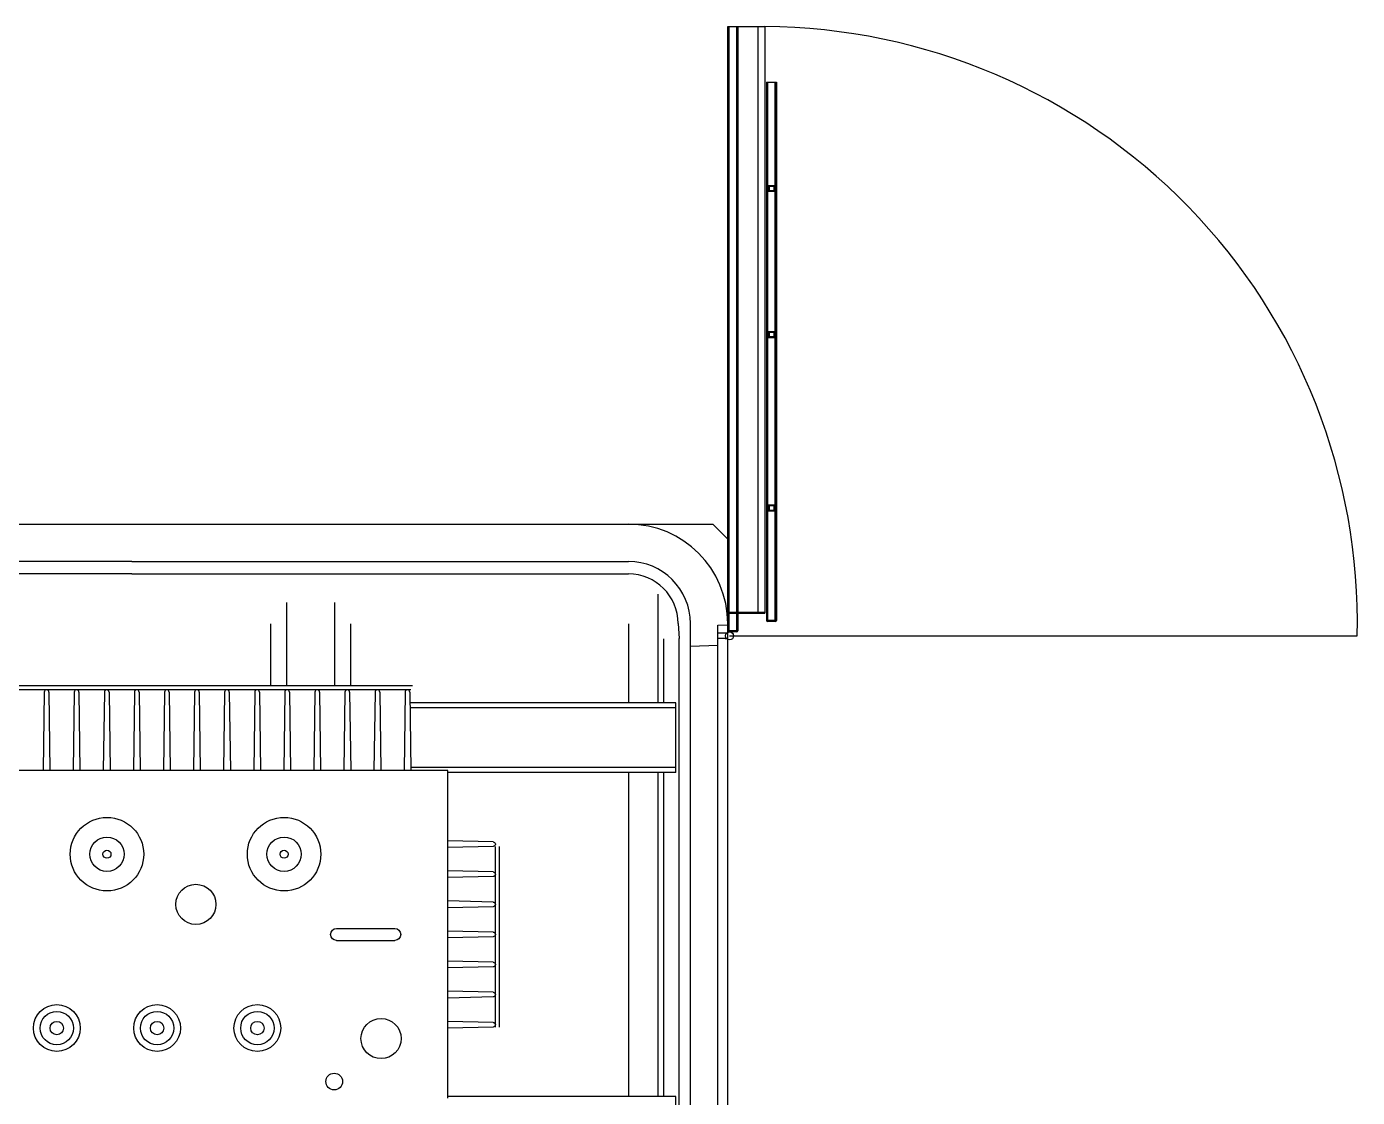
# Model space of a CAD drawing. Header units: millimetres. Extents: x -35961 to -35580, y 154458 to 154764.
# Drawn here: x -35905.108 to -35902.428, y 154634.141 to 154636.296 of the extents above; entities that cross this region are included whole.
import ezdxf

# ---------------------------------------------------------------- set-up
doc = ezdxf.new("R2010")
doc.units = ezdxf.units.MM
doc.header["$MEASUREMENT"] = 0
doc.layers.get('0').update_dxf_attribs({"color": 253})
for name, color, linetype in [('AM_0', 7, 'ByBlock'), ('CONTORNO', 7, 'ByBlock'), ('EJES', 7, 'ByBlock'), ('PUERTA', 7, 'ByBlock'), ('TABIQUE', 7, 'ByBlock'), ('UPN-140', 7, 'ByBlock')]:
    doc.layers.add(name, color=color, linetype=linetype)

msp = doc.modelspace()

# ---------------------------------------------------------------- linework, layer by layer
for q in [(-35903.771, 154635.0493, 0), (-35903.771, 154635.0416, 0)]:
    msp.add_line((-35903.771, 154633.8818, 0), q)
at = {"layer": 'AM_0', "color": 7}
for p, q in [((-35904.3305, 154634.9694, 0), (-35905.3765, 154634.9694, 0)), ((-35904.5286, 154634.9614, 0), (-35905.3765, 154634.9614, 0)), ((-35905.0723, 154634.9567, 0), (-35905.0744, 154634.7985, 0)), ((-35905.0628, 154634.9567, 0), (-35905.0607, 154634.7985, 0)), ((-35905.0117, 154634.9567, 0), (-35905.0138, 154634.7985, 0)), ((-35905.0023, 154634.9567, 0), (-35905.0002, 154634.7985, 0)), ((-35904.9511, 154634.9567, 0), (-35904.9532, 154634.7985, 0)), ((-35904.9417, 154634.9567, 0), (-35904.9396, 154634.7985, 0)), ((-35904.8906, 154634.9567, 0), (-35904.8927, 154634.7985, 0)), ((-35904.8812, 154634.9567, 0), (-35904.879, 154634.7985, 0)), ((-35904.83, 154634.9567, 0), (-35904.8321, 154634.7985, 0)), ((-35904.8206, 154634.9567, 0), (-35904.8185, 154634.7985, 0)), ((-35904.7694, 154634.9567, 0), (-35904.7716, 154634.7985, 0)), ((-35904.76, 154634.9567, 0), (-35904.7579, 154634.7985, 0)), ((-35904.7089, 154634.9567, 0), (-35904.711, 154634.7985, 0)), ((-35904.6995, 154634.9567, 0), (-35904.6974, 154634.7985, 0)), ((-35904.6483, 154634.9567, 0), (-35904.6504, 154634.7985, 0)), ((-35904.6389, 154634.9567, 0), (-35904.6368, 154634.7985, 0)), ((-35904.5878, 154634.9567, 0), (-35904.5899, 154634.7985, 0)), ((-35904.5783, 154634.9567, 0), (-35904.5762, 154634.7985, 0)), ((-35904.5272, 154634.9567, 0), (-35904.5293, 154634.7985, 0)), ((-35904.3341, 154634.9614, 0), (-35904.5286, 154634.9614, 0)), ((-35904.5178, 154634.9567, 0), (-35904.5157, 154634.7985, 0)), ((-35904.4666, 154634.9567, 0), (-35904.4687, 154634.7985, 0)), ((-35904.4572, 154634.9567, 0), (-35904.4551, 154634.7985, 0)), ((-35904.4061, 154634.9567, 0), (-35904.4082, 154634.7985, 0)), ((-35904.3967, 154634.9567, 0), (-35904.3946, 154634.7985, 0)), ((-35904.3455, 154634.9567, 0), (-35904.3476, 154634.7985, 0)), ((-35904.3361, 154634.9567, 0), (-35904.334, 154634.7985, 0)), ((-35904.9117, 154634.7985, 0), (-35905.4526, 154634.7985, 0)), ((-35904.5286, 154634.7985, 0), (-35904.9117, 154634.7985, 0)), ((-35904.3718, 154634.7985, 0), (-35904.5286, 154634.7985, 0)), ((-35904.2595, 154634.7985, 0), (-35904.3718, 154634.7985, 0)), ((-35904.2595, 154634.1391, 0), (-35904.2595, 154634.7985, 0)), ((-35904.1686, 154634.6552, 0), (-35904.2595, 154634.6573, 0)), ((-35904.1686, 154634.6458, 0), (-35904.2595, 154634.6437, 0)), ((-35904.1639, 154634.2824, 0), (-35904.1639, 154634.6458, 0)), ((-35904.1558, 154634.2825, 0), (-35904.1558, 154634.6459, 0)), ((-35904.1686, 154634.5946, 0), (-35904.2595, 154634.5967, 0)), ((-35904.1686, 154634.5852, 0), (-35904.2595, 154634.5831, 0)), ((-35904.1686, 154634.5341, 0), (-35904.2595, 154634.5362, 0)), ((-35904.1686, 154634.5246, 0), (-35904.2595, 154634.5225, 0)), ((-35904.4835, 154634.4809, 0), (-35904.3665, 154634.4809, 0)), ((-35904.1686, 154634.4735, 0), (-35904.2595, 154634.4756, 0)), ((-35904.1686, 154634.4641, 0), (-35904.2595, 154634.462, 0)), ((-35904.4835, 154634.4567, 0), (-35904.3665, 154634.4567, 0)), ((-35904.1686, 154634.4129, 0), (-35904.2595, 154634.415, 0)), ((-35904.1686, 154634.4035, 0), (-35904.2595, 154634.4014, 0)), ((-35904.1686, 154634.3524, 0), (-35904.2595, 154634.3545, 0)), ((-35904.1686, 154634.343, 0), (-35904.2595, 154634.3409, 0)), ((-35904.1686, 154634.2918, 0), (-35904.2595, 154634.2939, 0)), ((-35904.1686, 154634.2824, 0), (-35904.2595, 154634.2803, 0))]:
    msp.add_line(p, q, dxfattribs=at)
for centre, radius in [((-35904.9458, 154634.6303, 0), 0.074), ((-35904.5892, 154634.6303, 0), 0.074), ((-35904.9458, 154634.6303, 0), 0.0345), ((-35904.5892, 154634.6303, 0), 0.0345), ((-35904.9458, 154634.6303, 0), 0.00807), ((-35904.5892, 154634.6303, 0), 0.00807), ((-35904.7668, 154634.5294, 0), 0.0404), ((-35905.0468, 154634.2804, 0), 0.0471), ((-35904.8449, 154634.2804, 0), 0.0471), ((-35904.643, 154634.2804, 0), 0.0471), ((-35905.0468, 154634.2804, 0), 0.0336), ((-35904.8449, 154634.2804, 0), 0.0336), ((-35904.643, 154634.2804, 0), 0.0336), ((-35905.0468, 154634.2804, 0), 0.0135), ((-35904.8449, 154634.2804, 0), 0.0135), ((-35904.643, 154634.2804, 0), 0.0135), ((-35904.4883, 154634.1727, 0), 0.0168)]:
    msp.add_circle(centre, radius, dxfattribs=at)
at = {"layer": 'AM_0'}
msp.add_circle((-35904.394, 154634.2593, 0), 0.0404, dxfattribs=at)
at = {"layer": 'AM_0', "color": 7}
for centre in [(-35905.0675, 154634.9567, 0), (-35905.007, 154634.9567, 0), (-35904.9464, 154634.9567, 0), (-35904.8859, 154634.9567, 0), (-35904.8253, 154634.9567, 0), (-35904.7647, 154634.9567, 0), (-35904.7042, 154634.9567, 0), (-35904.6436, 154634.9567, 0), (-35904.5831, 154634.9567, 0), (-35904.5225, 154634.9567, 0), (-35904.5225, 154634.9567, 0), (-35904.4619, 154634.9567, 0), (-35904.4014, 154634.9567, 0), (-35904.3408, 154634.9567, 0)]:
    msp.add_arc(centre, 0.00471, 360, 180, dxfattribs=at)
at = {"layer": 'AM_0', "color": 7, "extrusion": (0, 0, -1)}
for centre, radius, start, end in [((35904.1686, 154634.6505, 0), 0.00471, 90, 270), ((35904.1686, 154634.5899, 0), 0.00471, 90, 270), ((35904.1686, 154634.5294, 0), 0.00471, 90, 270), ((35904.4835, 154634.4688, 0), 0.0121, 270, 90), ((35904.3665, 154634.4688, 0), 0.0121, 90, 270), ((35904.1686, 154634.4688, 0), 0.00471, 90, 270), ((35904.1686, 154634.4082, 0), 0.00471, 90, 270), ((35904.1686, 154634.3477, 0), 0.00471, 90, 270), ((35904.1686, 154634.2871, 0), 0.00471, 90, 270)]:
    msp.add_arc(centre, radius, start, end, dxfattribs=at)
at = {"layer": 'CONTORNO'}
for p, q in [((-35906.166, 154635.2945, 0), (-35903.726, 154635.2945, 0)), ((-35903.696, 154635.2645, 0), (-35903.726, 154635.2945, 0)), ((-35903.696, 154635.2645, 0), (-35903.696, 154635.0945, 0)), ((-35904.896, 154635.2195, 0), (-35905.996, 154635.2195, 0)), ((-35904.896, 154635.2195, 0), (-35903.896, 154635.2195, 0)), ((-35904.896, 154635.1945, 0), (-35905.996, 154635.1945, 0)), ((-35904.896, 154635.1945, 0), (-35903.896, 154635.1945, 0)), ((-35904.584, 154634.9694, 0), (-35904.584, 154635.1371, 0)), ((-35904.4876, 154635.1371, 0), (-35904.4876, 154634.9694, 0)), ((-35903.8358, 154634.9348, 0), (-35903.8358, 154635.1538, 0)), ((-35904.6158, 154634.9694, 0), (-35904.6158, 154635.0938, 0)), ((-35904.4558, 154635.0938, 0), (-35904.4558, 154634.9694, 0)), ((-35903.8958, 154635.0938, 0), (-35903.8958, 154634.9348, 0)), ((-35903.796, 154635.0945, 0), (-35903.7939, 154635.0645, 0)), ((-35903.771, 154635.0493, 0), (-35903.771, 154635.0945, 0)), ((-35903.716, 154635.0914, 0), (-35903.696, 154635.0921, 0)), ((-35903.716, 154635.0545, 0), (-35903.716, 154635.0914, 0)), ((-35903.716, 154635.0513, 0), (-35903.716, 154635.0914, 0)), ((-35903.696, 154633.8058, 0), (-35903.696, 154635.0945, 0)), ((-35903.8249, 154634.9348, 0), (-35903.8249, 154635.0638, 0)), ((-35903.7939, 154633.8745, 0), (-35903.7939, 154635.0645, 0)), ((-35903.771, 154635.0493, 0), (-35903.716, 154635.0513, 0)), ((-35903.8358, 154634.1428, 0), (-35903.8358, 154634.7948, 0)), ((-35903.8249, 154634.1428, 0), (-35903.8249, 154634.7948, 0)), ((-35903.8958, 154634.7345, 0), (-35903.8958, 154634.2391, 0))]:
    msp.add_line(p, q, dxfattribs=at)
at = {"layer": 'CONTORNO', "elevation": 0}
msp.add_lwpolyline([(-35903.8958, 154634.7948), (-35903.8958, 154634.1428)], dxfattribs=at)
at = {"layer": 'CONTORNO'}
for radius in [0.2, 0.125, 0.1]:
    msp.add_arc((-35903.896, 154635.0945, 0), radius, 0, 90, dxfattribs=at)
at = {"layer": 'EJES'}
msp.add_line((-35903.6923, 154635.0697, 0), (-35902.4286, 154635.0697, 0), dxfattribs=at)
msp.add_arc((-35903.6278, 154635.0964, 0), 1.1994, 358.7242, 89.6774, dxfattribs=at)
at = {"layer": 'PUERTA', "color": 5}
for p, q in [((-35903.696, 154635.0958, 0), (-35903.696, 154636.2958, 0)), ((-35903.696, 154636.2958, 0), (-35903.621, 154636.2958, 0)), ((-35903.694, 154636.2958, 0), (-35903.694, 154635.0802, 0)), ((-35903.678, 154635.0802, 0), (-35903.678, 154636.2958, 0)), ((-35903.676, 154636.2958, 0), (-35903.676, 154635.0797, 0)), ((-35903.6355, 154636.2958, 0), (-35903.6355, 154635.1177, 0)), ((-35903.621, 154636.2958, 0), (-35903.621, 154635.6708, 0)), ((-35903.618, 154636.1838, 0), (-35903.618, 154635.6758, 0)), ((-35903.618, 154636.1838, 0), (-35903.598, 154636.1838, 0)), ((-35903.616, 154636.1838, 0), (-35903.616, 154635.6758, 0)), ((-35903.6015, 154636.1838, 0), (-35903.6015, 154635.6388, 0)), ((-35903.6, 154636.1838, 0), (-35903.6, 154635.6388, 0)), ((-35903.598, 154636.1838, 0), (-35903.598, 154635.6388, 0)), ((-35903.614, 154635.9757, 0), (-35903.614, 154635.9637, 0)), ((-35903.602, 154635.9757, 0), (-35903.614, 154635.9757, 0)), ((-35903.602, 154635.9637, 0), (-35903.614, 154635.9637, 0)), ((-35903.6125, 154635.9742, 0), (-35903.6125, 154635.9652, 0)), ((-35903.6035, 154635.9742, 0), (-35903.6125, 154635.9742, 0)), ((-35903.6035, 154635.9652, 0), (-35903.6125, 154635.9652, 0)), ((-35903.6035, 154635.9742, 0), (-35903.6035, 154635.9652, 0)), ((-35903.602, 154635.9757, 0), (-35903.602, 154635.9637, 0)), ((-35903.621, 154635.6708, 0), (-35903.621, 154635.6388, 0)), ((-35903.618, 154635.6758, 0), (-35903.618, 154635.6388, 0)), ((-35903.616, 154635.6758, 0), (-35903.616, 154635.6388, 0)), ((-35903.614, 154635.6818, 0), (-35903.614, 154635.6698, 0)), ((-35903.602, 154635.6818, 0), (-35903.614, 154635.6818, 0)), ((-35903.602, 154635.6698, 0), (-35903.614, 154635.6698, 0)), ((-35903.6035, 154635.6803, 0), (-35903.6125, 154635.6803, 0)), ((-35903.6125, 154635.6803, 0), (-35903.6125, 154635.6713, 0)), ((-35903.6035, 154635.6713, 0), (-35903.6125, 154635.6713, 0)), ((-35903.6035, 154635.6803, 0), (-35903.6035, 154635.6713, 0)), ((-35903.602, 154635.6818, 0), (-35903.602, 154635.6698, 0)), ((-35903.621, 154635.6388, 0), (-35903.621, 154635.1157, 0)), ((-35903.618, 154635.6388, 0), (-35903.618, 154635.1007, 0)), ((-35903.616, 154635.6388, 0), (-35903.616, 154635.1012, 0)), ((-35903.6015, 154635.6388, 0), (-35903.6015, 154635.1027, 0)), ((-35903.6, 154635.6388, 0), (-35903.6, 154635.1012, 0)), ((-35903.598, 154635.6388, 0), (-35903.598, 154635.1006, 0)), ((-35903.614, 154635.3328, 0), (-35903.614, 154635.3208, 0)), ((-35903.602, 154635.3328, 0), (-35903.614, 154635.3328, 0)), ((-35903.602, 154635.3208, 0), (-35903.614, 154635.3208, 0)), ((-35903.6125, 154635.3313, 0), (-35903.6125, 154635.3223, 0)), ((-35903.6035, 154635.3313, 0), (-35903.6125, 154635.3313, 0)), ((-35903.6035, 154635.3223, 0), (-35903.6125, 154635.3223, 0)), ((-35903.6035, 154635.3313, 0), (-35903.6035, 154635.3223, 0)), ((-35903.602, 154635.3328, 0), (-35903.602, 154635.3208, 0)), ((-35903.621, 154635.1628, 0), (-35903.621, 154635.1157, 0)), ((-35903.618, 154635.1628, 0), (-35903.618, 154635.1007, 0)), ((-35903.616, 154635.1628, 0), (-35903.616, 154635.1012, 0)), ((-35903.6015, 154635.1628, 0), (-35903.6015, 154635.1027, 0)), ((-35903.598, 154635.1628, 0), (-35903.598, 154635.1006, 0)), ((-35903.6, 154635.1387, 0), (-35903.6, 154635.1012, 0)), ((-35903.598, 154635.1371, 0), (-35903.6, 154635.1371, 0)), ((-35903.696, 154635.1157, 0), (-35903.696, 154635.0797, 0)), ((-35903.6951, 154635.1174, 0), (-35903.6957, 154635.1168, 0)), ((-35903.694, 154635.1177, 0), (-35903.621, 154635.1177, 0)), ((-35903.694, 154635.1152, 0), (-35903.694, 154635.0802, 0)), ((-35903.6935, 154635.1157, 0), (-35903.621, 154635.1157, 0)), ((-35903.678, 154635.0927, 0), (-35903.678, 154635.1157, 0)), ((-35903.676, 154635.1157, 0), (-35903.676, 154635.0927, 0)), ((-35903.616, 154635.1137, 0), (-35903.618, 154635.1137, 0)), ((-35903.616, 154635.1133, 0), (-35903.6164, 154635.1137, 0)), ((-35903.6005, 154635.1007, 0), (-35903.6155, 154635.1007, 0)), ((-35903.6, 154635.1027, 0), (-35903.6015, 154635.1027, 0)), ((-35903.678, 154635.0777, 0), (-35903.694, 154635.0777, 0)), ((-35903.6785, 154635.0797, 0), (-35903.6935, 154635.0797, 0)), ((-35903.678, 154635.0927, 0), (-35903.678, 154635.0802, 0)), ((-35903.676, 154635.0927, 0), (-35903.676, 154635.0797, 0)), ((-35903.6, 154635.0987, 0), (-35903.616, 154635.0987, 0))]:
    msp.add_line(p, q, dxfattribs=at)
at = {"layer": 'PUERTA'}
for p, q in [((-35903.7003, 154635.0754, 0), (-35903.716, 154635.0754, 0)), ((-35903.716, 154635.0641, 0), (-35903.716, 154635.0754, 0)), ((-35903.7003, 154635.0641, 0), (-35903.716, 154635.0641, 0))]:
    msp.add_line(p, q, dxfattribs=at)
msp.add_circle((-35903.6923, 154635.0697, 0), 0.008, dxfattribs=at)
at = {"layer": 'PUERTA', "color": 5}
for centre, radius, start, end in [((-35903.694, 154635.1157, 0), 0.002, 90, 180), ((-35903.6935, 154635.1152, 0), 0.0005, 90, 180), ((-35903.616, 154635.1007, 0), 0.002, 180, 270), ((-35903.6155, 154635.1012, 0), 0.0005, 180, 270), ((-35903.6005, 154635.1012, 0), 0.0005, 270, 0), ((-35903.6, 154635.1007, 0), 0.002, 270, 0), ((-35903.694, 154635.0797, 0), 0.002, 180, 270), ((-35903.6935, 154635.0802, 0), 0.0005, 180, 270), ((-35903.6785, 154635.0802, 0), 0.0005, 270, 0), ((-35903.678, 154635.0797, 0), 0.002, 270, 0)]:
    msp.add_arc(centre, radius, start, end, dxfattribs=at)
at = {"layer": 'PUERTA'}
for start, end in [(69.3849, 90), (270, 290.6151)]:
    msp.add_arc((-35903.7003, 154635.0697, 0), 0.00563, start, end, dxfattribs=at)
at = {"layer": 'TABIQUE'}
msp.add_line((-35903.716, 154633.8465, 0), (-35903.716, 154635.0513, 0), dxfattribs=at)
at = {"layer": 'UPN-140'}
for p, q in [((-35903.8008, 154634.9348, 0), (-35904.3358, 154634.9348, 0)), ((-35903.8008, 154634.9248, 0), (-35904.3357, 154634.9248, 0)), ((-35903.8008, 154634.7948, 0), (-35903.8008, 154634.9348, 0)), ((-35903.8008, 154634.8049, 0), (-35904.3341, 154634.8049, 0)), ((-35903.8008, 154634.7948, 0), (-35904.2595, 154634.7948, 0)), ((-35903.8008, 154634.1428, 0), (-35904.2595, 154634.1428, 0)), ((-35903.8008, 154634.0028, 0), (-35903.8008, 154634.1428, 0))]:
    msp.add_line(p, q, dxfattribs=at)

doc.saveas('drawing.dxf')
